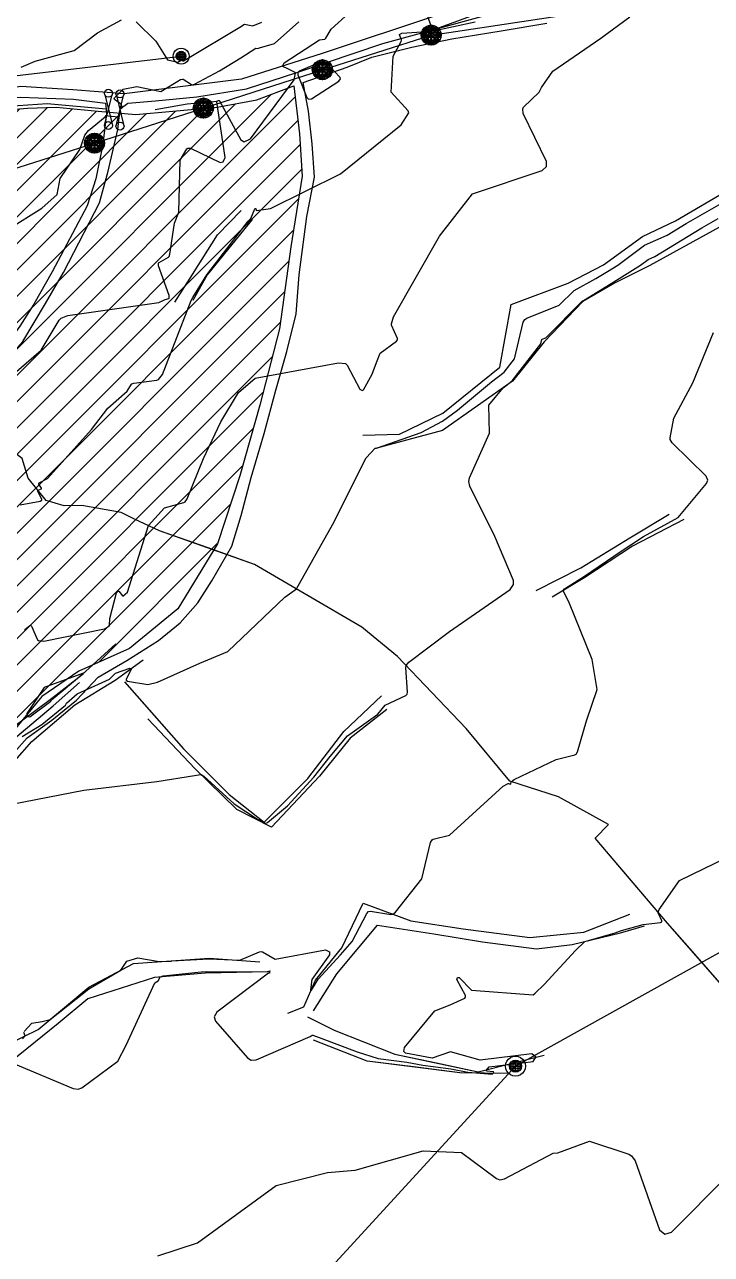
# Model space of a CAD drawing. Extents: x 13365 to 36625, y 86498 to 171760.
# Drawn here: x 15223 to 15453.5, y 87881.3 to 88293.8 of the extents above; entities that cross this region are included whole.
import ezdxf

# ---------------------------------------------------------------- set-up
doc = ezdxf.new("R2010")
doc.units = 0
doc.header["$LTSCALE"] = 5
doc.header["$MEASUREMENT"] = 0
doc.linetypes.add('A_CONTINUOUS_LINE', pattern=[0])
doc.linetypes.add('CHARACTER_DASH_D', pattern=[0])
doc.layers.get('0').update_dxf_attribs({"linetype": 'A_CONTINUOUS_LINE'})
for name, color, linetype in [('Agricultural', 40, 'Continuous'), ('CONTOUR', 255, 'Continuous'), ('ELECTRIC', 240, 'A_CONTINUOUS_LINE'), ('EXISTING ROAD', 25, 'A_CONTINUOUS_LINE'), ('FENCE & GATE', 7, 'FENCELINE2'), ('Institutional', 151, 'Continuous'), ('RELIEF', 255, 'A_CONTINUOUS_LINE'), ('STREAM & RIVER FRONT', 161, 'A_CONTINUOUS_LINE'), ('TELECOM', 94, 'A_CONTINUOUS_LINE')]:
    doc.layers.add(name, color=color, linetype=linetype)
doc.linetypes.add('FENCELINE2', pattern='A,0.25,-0.1,[132,ltypeshp.shx,S=0.1,R=0,X=-0.1,Y=0],-0.1,1', length=1.45)

# ---------------------------------------------------------------- blocks, each defined once
blk = doc.blocks.new('S034')
at = {"color": 0}
for p, q in [((-0.5, 0), (-0.48, 0.13)), ((-0.48, -0.13), (-0.5, 0)), ((-0.48, 0.13), (-0.43, 0.25)), ((-0.43, 0.25), (-0.35, 0.35)), ((-0.35, 0.35), (-0.25, 0.43)), ((-0.3, 0), (-0.28, 0.11)), ((-0.28, -0.11), (-0.3, 0)), ((0.3, 0), (-0.3, 0)), ((-0.28, 0.11), (-0.21, 0.21)), ((-0.28, -0.11), (-0.28, 0.11)), ((-0.28, 0.11), (0.28, 0.11)), ((-0.25, 0.43), (-0.13, 0.48)), ((-0.21, 0.21), (-0.11, 0.28)), ((-0.21, -0.21), (-0.21, 0.21)), ((-0.21, 0.21), (0.21, 0.21)), ((-0.13, 0.48), (0, 0.5)), ((-0.11, 0.28), (0, 0.3)), ((-0.11, -0.28), (-0.11, 0.28)), ((-0.11, 0.28), (0.11, 0.28)), ((0, 0.5), (0.13, 0.48)), ((0, 0.3), (0.11, 0.28)), ((0, -0.3), (0, 0.3)), ((0.11, 0.28), (0.21, 0.21)), ((0.11, 0.28), (0.11, -0.28)), ((0.13, 0.48), (0.25, 0.43)), ((0.21, 0.21), (0.28, 0.11)), ((0.21, 0.21), (0.21, -0.21)), ((0.25, 0.43), (0.35, 0.35)), ((0.28, 0.11), (0.3, 0)), ((0.28, 0.11), (0.28, -0.11)), ((0.3, 0), (0.28, -0.11)), ((0.35, 0.35), (0.43, 0.25)), ((0.43, 0.25), (0.48, 0.13)), ((0.48, 0.13), (0.5, 0)), ((0.5, 0), (0.48, -0.13)), ((-0.43, -0.25), (-0.48, -0.13)), ((-0.35, -0.35), (-0.43, -0.25)), ((-0.25, -0.43), (-0.35, -0.35)), ((-0.21, -0.21), (-0.28, -0.11)), ((0.28, -0.11), (-0.28, -0.11)), ((-0.13, -0.48), (-0.25, -0.43)), ((-0.11, -0.28), (-0.21, -0.21)), ((0.21, -0.21), (-0.21, -0.21)), ((0, -0.5), (-0.13, -0.48)), ((0, -0.3), (-0.11, -0.28)), ((0.11, -0.28), (-0.11, -0.28)), ((0.11, -0.28), (0, -0.3)), ((0.13, -0.48), (0, -0.5)), ((0.21, -0.21), (0.11, -0.28)), ((0.25, -0.43), (0.13, -0.48)), ((0.28, -0.11), (0.21, -0.21)), ((0.35, -0.35), (0.25, -0.43)), ((0.43, -0.25), (0.35, -0.35)), ((0.48, -0.13), (0.43, -0.25))]:
    blk.add_line(p, q, dxfattribs=at)
blk = doc.blocks.new('S038')
at = {"color": 0}
for p, q in [((-0.5, 0), (0, 0.5)), ((-0.5, 0), (-0.48, 0.13)), ((-0.48, -0.13), (-0.5, 0)), ((0, -0.5), (-0.5, 0)), ((-0.5, 0), (0.5, 0)), ((-0.48, -0.13), (0.13, 0.48)), ((-0.48, 0.13), (-0.43, 0.25)), ((0.13, -0.48), (-0.48, 0.13)), ((-0.48, 0.13), (0.48, 0.13)), ((0.25, 0.43), (-0.43, -0.25)), ((-0.43, 0.25), (-0.35, 0.35)), ((0.43, 0.25), (-0.43, 0.25)), ((-0.43, 0.25), (0.25, -0.43)), ((-0.35, 0.35), (-0.25, 0.43)), ((-0.35, -0.35), (0.35, 0.35)), ((0.35, -0.35), (-0.35, 0.35)), ((-0.35, 0.35), (0.35, 0.35)), ((-0.35, -0.35), (-0.35, 0.35)), ((-0.25, 0.43), (-0.13, 0.48)), ((0.43, -0.25), (-0.25, 0.43)), ((-0.25, 0.43), (-0.25, -0.43)), ((-0.25, -0.43), (0.43, 0.25)), ((-0.13, 0.48), (0, 0.5)), ((-0.13, -0.48), (-0.13, 0.48)), ((-0.13, 0.48), (0.48, -0.13)), ((0.48, 0.13), (-0.13, -0.48)), ((0, 0.5), (0.13, 0.48)), ((0.5, 0), (0, 0.5)), ((0, 0.5), (0, -0.5)), ((0, -0.5), (0.5, 0)), ((0.13, 0.48), (0.25, 0.43)), ((0.13, 0.48), (0.13, -0.48)), ((0.25, 0.43), (0.35, 0.35)), ((0.25, -0.43), (0.25, 0.43)), ((0.35, 0.35), (0.43, 0.25)), ((0.35, 0.35), (0.35, -0.35)), ((0.43, 0.25), (0.48, 0.13)), ((0.48, 0.13), (0.5, 0)), ((0.5, 0), (0.48, -0.13)), ((-0.43, -0.25), (-0.48, -0.13)), ((0.48, -0.13), (-0.48, -0.13)), ((-0.35, -0.35), (-0.43, -0.25)), ((-0.43, -0.25), (0.43, -0.25)), ((-0.25, -0.43), (-0.35, -0.35)), ((0.35, -0.35), (-0.35, -0.35)), ((-0.13, -0.48), (-0.25, -0.43)), ((0, -0.5), (-0.13, -0.48)), ((0.13, -0.48), (0, -0.5)), ((0.25, -0.43), (0.13, -0.48)), ((0.35, -0.35), (0.25, -0.43)), ((0.43, -0.25), (0.35, -0.35)), ((0.48, -0.13), (0.43, -0.25))]:
    blk.add_line(p, q, dxfattribs=at)
blk = doc.blocks.new('S111')
at = {"color": 0}
for p, q in [((-0.5, 0), (-0.49, 0.04)), ((-0.49, -0.04), (-0.5, 0)), ((-0.49, 0.04), (-0.47, 0.07)), ((-0.47, 0.07), (-0.44, 0.09)), ((-0.44, 0.09), (-0.4, 0.1)), ((-0.4, 0.1), (-0.36, 0.09)), ((-0.36, 0.09), (-0.33, 0.07)), ((-0.36, -0.09), (0.36, 0.09)), ((0.36, -0.09), (-0.36, 0.09)), ((-0.33, 0.07), (-0.31, 0.04)), ((-0.31, 0.04), (-0.3, 0)), ((-0.3, 0), (-0.31, -0.04)), ((0.3, 0), (0.31, 0.04)), ((0.31, -0.04), (0.3, 0)), ((0.31, 0.04), (0.33, 0.07)), ((0.33, 0.07), (0.36, 0.09)), ((0.36, 0.09), (0.4, 0.1)), ((0.4, 0.1), (0.44, 0.09)), ((0.44, 0.09), (0.47, 0.07)), ((0.47, 0.07), (0.49, 0.04)), ((0.49, 0.04), (0.5, 0)), ((0.5, 0), (0.49, -0.04)), ((-0.47, -0.07), (-0.49, -0.04)), ((-0.44, -0.09), (-0.47, -0.07)), ((-0.4, -0.1), (-0.44, -0.09)), ((-0.36, -0.09), (-0.4, -0.1)), ((-0.33, -0.07), (-0.36, -0.09)), ((-0.31, -0.04), (-0.33, -0.07)), ((0.33, -0.07), (0.31, -0.04)), ((0.36, -0.09), (0.33, -0.07)), ((0.4, -0.1), (0.36, -0.09)), ((0.44, -0.09), (0.4, -0.1)), ((0.47, -0.07), (0.44, -0.09)), ((0.49, -0.04), (0.47, -0.07))]:
    blk.add_line(p, q, dxfattribs=at)

msp = doc.modelspace()

# ---------------------------------------------------------------- hatches: boundary and pattern name
at = {"layer": 'Institutional', "linetype": 'Continuous'}
h = msp.add_hatch(dxfattribs=at)
h.set_pattern_fill('ANSI31', color=256, scale=50, style=0)
h.paths.add_polyline_path([(15020.45, 88169.29), (15023.2, 88176.72), (15031.2, 88183.06), (15040.57, 88189.11), (15048.84, 88195.17), (15057.42, 88202.4), (15070.1, 88216.72), (15077.3, 88226.96), (15085.3, 88235.22), (15093.84, 88241.56), (15101.56, 88245.96), (15111.49, 88250.37), (15123.34, 88253.67), (15138.22, 88256.7), (15155.87, 88260.01), (15172.68, 88261.11), (15187.57, 88261.66), (15200.59, 88262.77), (15212.17, 88264.7), (15224.02, 88265.8), (15233.67, 88266.08), (15247.73, 88264.7), (15260.41, 88263.6), (15272.82, 88264.7), (15287.7, 88266.08), (15301.02, 88268.53), (15313.36, 88273.28), (15315.26, 88257.15), (15316.21, 88242.92), (15312.41, 88219.21), (15308.62, 88191.7), (15301.97, 88166.09), (15295.32, 88142.38), (15287.73, 88119.61), (15274.43, 88097.79), (15258.29, 88084.51), (15241.2, 88076.93), (15228.86, 88068.39), (15219.36, 88057.01), (15210.81, 88047.52), (15202.27, 88038.98), (15186.13, 88033.29), (15179.48, 88025.7), (15176.63, 88023.81), (15169.03, 88027.6), (15161.44, 88038.03), (15151.94, 88049.42), (15145.3, 88059.85), (15133.9, 88068.39), (15118.71, 88075.98), (15099.72, 88082.62), (15083.58, 88088.31), (15070.28, 88090.21), (15055.09, 88093.05), (15041.8, 88097.79), (15036.1, 88100.64), (15028.5, 88109.18), (15025.66, 88116.76), (15019.96, 88141.43), (15020.36, 88156.57), (15019.73, 88163.47)])

# ---------------------------------------------------------------- linework, layer by layer
at = {"layer": 'Agricultural', "linetype": 'Continuous'}
msp.add_lwpolyline([(15219.49, 88049.59), (15223.89, 88054.5), (15232.18, 88060.45), (15240.46, 88067.17), (15247.71, 88074.93), (15257.35, 88080.45), (15267.96, 88087.18), (15275.21, 88093.12), (15281.16, 88099.85), (15285.88, 88107.18), (15292.61, 88118.81), (15295.71, 88129.16), (15299.08, 88141.83), (15303.48, 88156.57), (15307.39, 88171.15), (15311.02, 88184.08), (15314.12, 88196.75), (15315.18, 88209.8), (15317.77, 88229.45), (15320.36, 88242.64), (15319.58, 88253.76), (15318.3, 88264.74), (15316.49, 88274.31), (15331.25, 88279.48), (15339.53, 88282.84), (15352.99, 88286.21), (15366.45, 88289.05), (15383.02, 88291.64), (15398.29, 88294.22)], dxfattribs=at)
at = {"layer": 'CONTOUR', "color": 252, "linetype": 'A_CONTINUOUS_LINE'}
for points in [[(15219.49, 88176.77), (15228.59, 88184.59), (15234.65, 88194.65), (15235.3, 88195.31), (15237.57, 88196.2), (15268.07, 88200.62), (15270.22, 88201.54), (15271.44, 88201.93), (15271.52, 88202), (15271.6, 88202.95), (15267.92, 88212.81), (15267.94, 88213.75), (15268.14, 88214), (15271.28, 88215.81), (15271.5, 88216.03), (15271.8, 88216.8), (15273.36, 88227.19), (15274.8, 88230.82), (15275.28, 88248.3), (15277.49, 88252.15), (15277.78, 88252.38), (15278.76, 88252.35), (15288.63, 88247.56), (15289.67, 88247.7), (15290.34, 88249.24), (15287.57, 88267.85), (15287.5, 88268.01), (15287.5, 88268.02), (15287.55, 88268.08), (15288.28, 88268.47), (15288.36, 88268.47), (15288.37, 88268.46), (15288.46, 88268.24), (15295.6, 88255.11), (15296.73, 88254.43), (15298.86, 88255.43), (15313.49, 88275.29), (15313.98, 88277.51), (15313.83, 88277.7), (15311.35, 88278.97), (15309.73, 88279.74), (15309.64, 88279.88), (15310.18, 88281), (15321.95, 88288.67), (15323.79, 88288.93), (15323.93, 88288.98), (15324.13, 88289.18), (15325.91, 88292.22), (15331.81, 88297.66)], [(15318.34, 88268.8), (15319.34, 88268.93), (15328.5, 88274.79), (15329.04, 88275.64), (15328.91, 88276.09), (15325.15, 88280.11), (15323.12, 88281.2), (15322.95, 88281.25), (15322.3, 88281.13), (15315.21, 88278.19), (15314.73, 88277.7), (15314.72, 88276.95), (15317.78, 88269.31), (15318.34, 88268.8)], [(15222.88, 87956.04), (15225.51, 87958.85), (15228.87, 87959.38), (15231.58, 87960.03), (15242.96, 87968.97), (15244.56, 87970.39), (15255.34, 87976.63), (15257.39, 87979.6), (15261.07, 87980.73), (15268.23, 87979.49), (15272.17, 87979.68), (15272.44, 87979.72), (15284.92, 87980.39), (15295.24, 87979.94), (15301.9, 87982.78), (15302.47, 87982.87), (15302.84, 87982.76), (15307.1, 87980.3), (15323.98, 87983.41), (15325.41, 87982.74), (15325.41, 87981.79), (15319.41, 87973.49), (15318.96, 87970.07), (15319.15, 87969.79), (15319.37, 87969.86), (15320.59, 87971.92), (15321.6, 87973.54), (15329.08, 87981.81), (15332.95, 87986.25), (15337.85, 87995.67), (15338.47, 87996.28), (15339.07, 87996.39), (15345.99, 87995.33), (15346.59, 87995.42), (15347.51, 87996.09), (15356.36, 88007.3), (15359.3, 88019.43), (15359.8, 88020.3), (15360.19, 88020.52), (15365.65, 88021.88), (15383.66, 88038.3), (15385.37, 88039.22), (15385.44, 88039.22), (15386.15, 88039.04), (15386.21, 88039.06), (15386.25, 88039.11), (15386.35, 88039.75), (15386.38, 88039.8), (15387.34, 88040.59), (15401.38, 88047.32), (15407.66, 88048.84), (15408.12, 88049.09), (15408.58, 88049.83), (15411.65, 88060.28), (15415.2, 88070.78), (15413.56, 88080.77), (15405.67, 88100.14), (15403.84, 88103.61), (15403.81, 88103.93), (15404.19, 88104.47), (15410.92, 88108.72), (15423.23, 88117.2), (15426.84, 88119.56), (15430.76, 88122.03), (15442.41, 88128.44), (15451.93, 88139.8), (15452.31, 88140.96), (15451.77, 88142.29), (15440.37, 88153.47), (15439.69, 88154.66), (15439.66, 88155.2), (15440.96, 88161.82), (15447.32, 88173.61), (15454.28, 88190.5)], [(15222.31, 87953.59), (15223.17, 87954.55), (15223.17, 87954.64), (15222.75, 87955.67)]]:
    msp.add_lwpolyline(points, dxfattribs=at)
at = {"layer": 'CONTOUR', "color": 33, "linetype": 'A_CONTINUOUS_LINE'}
for points in [[(15373.75, 88296.92), (15361.22, 88292.33), (15360.03, 88292.48), (15359.55, 88293.04), (15356.76, 88300.78)], [(15217.71, 88225.29), (15228.81, 88232.19), (15234, 88236.82), (15234.99, 88242.21), (15241.62, 88251.91), (15243.24, 88256.68), (15244.47, 88258.21), (15250.07, 88262.8), (15250.41, 88263.28), (15250.45, 88263.31), (15250.5, 88263.32), (15251.04, 88263.22), (15254.52, 88262.86), (15254.8, 88262.94), (15254.88, 88263.09), (15255.1, 88265.13), (15255.16, 88265.48), (15255.78, 88265.97), (15255.81, 88266.02), (15255.81, 88266.1), (15255.51, 88266.99), (15253.25, 88268.7), (15253.14, 88268.91), (15253.25, 88269.24), (15256.07, 88272.17), (15260.7, 88273.06), (15268.72, 88271.3), (15275.39, 88275.36), (15276, 88275.52), (15276.28, 88275.45), (15279.05, 88273.66), (15279.33, 88273.58), (15280.07, 88273.75), (15288.42, 88278.3), (15295.62, 88282.63), (15300.6, 88285.88), (15301.2, 88285.77), (15301.87, 88286.03), (15306.85, 88287.39), (15315.07, 88294.69)], [(15221.5, 88132.67), (15228.3, 88133.88), (15228.77, 88134.23), (15228.79, 88134.52), (15227.5, 88137.27), (15227.5, 88137.54), (15227.57, 88137.62), (15228.65, 88138.07), (15228.72, 88138.15), (15228.7, 88138.3), (15227.77, 88139.67), (15227.75, 88139.82), (15227.91, 88140.03), (15230.73, 88141.55), (15245.52, 88157.93), (15250.93, 88165.17), (15257.45, 88170.77), (15258.87, 88173.13), (15259.02, 88173.28), (15259.64, 88173.53), (15267.36, 88174.46), (15267.98, 88174.74), (15269.26, 88176.44), (15278.88, 88201.19), (15279.45, 88202.26), (15284.19, 88209.81), (15284.47, 88210.3), (15298.09, 88227.86), (15298.95, 88228.79), (15300.26, 88231.99), (15300.53, 88232.15), (15300.58, 88232.12), (15300.77, 88231.5), (15300.81, 88231.46), (15305.61, 88232.09), (15329.05, 88243.71), (15349.41, 88260.16), (15352.02, 88264.2), (15351.81, 88264.9), (15346.02, 88271.1), (15346.71, 88283.21), (15349.39, 88288.13), (15349.52, 88288.55), (15349.5, 88288.7), (15348.82, 88290.34), (15348.84, 88290.5), (15349.59, 88290.96), (15359.72, 88291.57), (15374.3, 88294.71)], [(15221.93, 88279.45), (15226.62, 88281.46), (15239.7, 88285.12), (15247.48, 88291.07), (15255.5, 88295.38)], [(15222.99, 88090.85), (15223.16, 88090.91), (15224.81, 88092.24), (15225, 88092.28), (15225.36, 88091.99), (15227.34, 88087.45), (15227.66, 88087.14), (15229.49, 88086.92), (15249.87, 88091.11), (15251.46, 88092.05), (15251.53, 88092.22), (15251.61, 88094.56), (15253.83, 88103.22), (15254.41, 88103.77), (15254.6, 88103.71), (15255.86, 88102.12), (15256.04, 88102.06), (15257.61, 88103.42), (15264.62, 88125.73), (15270.03, 88131.65), (15276.42, 88133.46), (15276.88, 88133.72), (15277.56, 88134.66), (15283.11, 88148.2), (15288.9, 88160.59), (15294.79, 88170.41), (15300.46, 88175.2), (15328.42, 88180.37), (15330.7, 88180.07), (15331.3, 88179.54), (15335.58, 88171.44), (15336.35, 88171.02), (15336.81, 88171.28), (15339.65, 88176.54), (15341.14, 88180.43), (15342.39, 88183.53), (15347.84, 88187.56), (15348.15, 88188.02), (15348.14, 88188.45), (15346.22, 88192.99), (15346.16, 88193.41), (15346.86, 88195.78), (15362.24, 88222.81), (15373.37, 88237.07), (15396.68, 88244.79), (15398.19, 88246.21), (15398.21, 88247.85), (15390.38, 88263.99), (15390.23, 88265.56), (15390.5, 88266.08), (15395.73, 88271.15), (15396.46, 88272.71), (15400.31, 88278.19), (15416.47, 88289.18), (15426.14, 88296.43)], [(15260.45, 88294.69), (15267.05, 88288.25), (15270.94, 88281.95), (15274.41, 88281.19), (15275.53, 88281.88), (15275.64, 88281.91), (15275.68, 88281.89), (15276.15, 88281.59), (15276.2, 88281.58), (15276.32, 88281.6), (15277.74, 88282.38), (15295.27, 88292.91), (15296.81, 88293.92), (15299.6, 88293.42), (15302.69, 88294.59)], [(15222.25, 88055.01), (15228.86, 88059.02), (15236.78, 88065.46), (15237.05, 88066.21), (15240.64, 88069.31), (15250.24, 88073.68), (15251.53, 88074.22), (15253.51, 88076.26), (15258.32, 88077.93), (15258.77, 88077.8), (15258.83, 88077.45), (15257.12, 88074.27), (15257.14, 88073.94), (15257.61, 88073.58), (15264.43, 88072.43), (15267.61, 88073.24), (15281.87, 88079.55), (15291.22, 88083.5), (15310.35, 88101.69), (15314.23, 88104.5), (15326.47, 88126.22), (15337.64, 88148.51), (15340.68, 88151.71), (15341.16, 88151.75), (15356.09, 88157.01), (15363.32, 88160.77), (15368.36, 88164.5), (15379.7, 88174.01), (15384, 88177.24), (15387.41, 88181.66), (15390.4, 88193.92), (15390.87, 88194.81), (15391.62, 88195.35), (15402.46, 88199.62), (15407.44, 88204.61), (15414.71, 88208.57), (15418.63, 88210.96), (15422.1, 88213.13), (15431.11, 88219.83), (15438.71, 88223.14), (15445.1, 88227.05), (15458.35, 88234.66)], [(15218.78, 88032.31), (15242.95, 88037.01), (15267.41, 88039.92), (15280, 88041.9), (15282.08, 88042.23), (15282.25, 88042.22), (15283.2, 88041.69), (15293.33, 88032.41), (15301.15, 88027.31), (15303.72, 88025.95), (15303.95, 88025.91), (15304.6, 88026.17), (15311.24, 88031.72), (15320.1, 88041.33), (15325.55, 88048.26), (15331.45, 88055.23), (15341.62, 88062.52), (15344.09, 88065.48), (15350.97, 88068.78), (15351.42, 88069.2), (15351.59, 88069.9), (15350.95, 88078.1), (15351.09, 88078.79), (15351.94, 88079.87), (15365.68, 88090.19), (15386, 88104.31), (15387.16, 88105.97), (15387.1, 88107.28), (15380.88, 88122.08), (15372.43, 88139.01), (15372.09, 88140.47), (15372.34, 88141.75), (15379.08, 88156.73), (15378.86, 88166.08), (15383.63, 88171.97), (15386.69, 88174.27), (15396.3, 88186.73), (15396.63, 88188.11), (15396.69, 88188.21), (15396.77, 88188.27), (15397.99, 88188.75), (15410.29, 88201.09), (15410.63, 88201.27), (15420.77, 88207.47), (15429.74, 88213.06), (15432.35, 88215), (15434.55, 88215.96), (15450.37, 88225.63), (15455.76, 88228.73)], [(15231.85, 88066.79), (15232.02, 88067.26), (15233.27, 88068.34), (15242.18, 88075.63), (15242.25, 88075.66), (15242.77, 88076.13), (15242.77, 88076.2), (15242.66, 88076.23), (15241.56, 88075.77), (15229.54, 88071.39), (15223.76, 88062.69), (15223.91, 88061.67), (15224.77, 88061.59), (15231.85, 88066.79)], [(15219.13, 87945.43), (15239.32, 87936.93), (15241.06, 87936.71), (15242.19, 87937.14), (15254.36, 87946.12), (15257.13, 87951.49), (15266.79, 87972.38), (15267.85, 87973.07), (15268.52, 87974.26), (15268.6, 87974.34), (15269.56, 87974.7), (15282.3, 87976.1), (15283.94, 87976.19), (15286.27, 87976.09), (15304.57, 87976.22), (15305.33, 87976.36), (15305.39, 87976.33), (15305.39, 87976.3), (15305.18, 87976.01), (15305.17, 87975.65), (15305.16, 87975.63), (15305.14, 87975.62), (15304.91, 87975.6), (15287.51, 87962.54), (15286.64, 87960.93), (15287.1, 87959.5), (15297.88, 87947.16), (15299.11, 87946.4), (15300.72, 87946.52), (15318.85, 87954.42), (15319.54, 87954.8), (15319.6, 87954.82), (15319.77, 87954.8), (15321.89, 87954.06), (15334.7, 87949.22), (15341.65, 87947.02), (15351.27, 87945.76), (15356.73, 87944.72), (15366.06, 87943.51), (15371.78, 87942.38), (15379.92, 87941.71), (15380.55, 87942.26), (15380.41, 87942.48), (15378.1, 87942.77), (15377.95, 87942.96), (15378.91, 87944.2), (15393.73, 87945.98), (15394.65, 87947.38), (15393.25, 87948.53), (15375.95, 87946.48), (15365.97, 87949.17), (15359.87, 87947.12), (15350.88, 87948.76), (15350.27, 87949.29), (15350.49, 87950.69), (15360.74, 87963), (15365.85, 87964.98), (15370.76, 87967.23), (15371.06, 87967.56), (15371.05, 87968.11), (15368.12, 87973.51), (15368.3, 87974.15), (15368.89, 87974.11), (15373.04, 87969.86), (15393.68, 87968.33), (15394.42, 87968.85), (15397.36, 87971.83), (15407.87, 87983.23), (15411.03, 87986.25), (15421.26, 87989.16), (15423.39, 87989.94), (15430.61, 87991.93), (15436.45, 87992.58), (15436.87, 87992.86), (15436.9, 87993.13), (15435.69, 87995.82), (15435.66, 87996.07), (15435.99, 87996.96), (15442.87, 88006.71), (15458.94, 88014.52)], [(15267.71, 87880.74), (15281.11, 87885.13), (15307.47, 87904.4), (15324.65, 87908.71), (15333.97, 87909.51), (15356.8, 87916), (15369.65, 87915.5), (15381.46, 87906.74), (15382.58, 87906.34), (15384.04, 87906.63), (15400.39, 87915.25), (15402.02, 87915.3), (15412.59, 87919.31), (15425.81, 87914.95), (15426.76, 87914.38), (15427.96, 87912.66), (15436.09, 87889.55), (15437.88, 87888.08), (15440.13, 87888.7), (15458.94, 87907.65)]]:
    msp.add_lwpolyline(points, dxfattribs=at)
at = {"layer": 'ELECTRIC', "linetype": 'A_CONTINUOUS_LINE'}
msp.add_line((15466.89, 87988.44), (15387.78, 87944.41), dxfattribs=at)
for points in [[(15080.11, 88255.17), (15131.88, 88262.93), (15193.93, 88273.57), (15275.56, 88283.2)], [(15322.18, 87871.03), (15321.25, 87871.9), (15387.78, 87944.41)]]:
    msp.add_lwpolyline(points, dxfattribs=at)
at = {"layer": 'EXISTING ROAD', "linetype": 'A_CONTINUOUS_LINE'}
for points in [[(15447.45, 88310.03), (15439.46, 88308.89), (15414.4, 88305.79), (15384.75, 88301.69), (15362.23, 88297.15), (15322.92, 88284.12), (15295.86, 88275.47), (15256.42, 88270.6), (15239.24, 88271.86), (15221.8, 88272.97), (15202.7, 88269.85), (15179.15, 88266.64), (15157.63, 88266.54), (15133.97, 88261.18), (15118.31, 88258.46), (15102.81, 88253.43), (15096.07, 88249.9)], [(15210.22, 88174.36), (15216.16, 88180.43), (15222.44, 88187.53), (15230.05, 88200.19), (15236.03, 88210.63), (15248.15, 88234.01), (15251.07, 88244.58), (15254.3, 88258.61), (15255.13, 88265.52), (15257.72, 88267.44), (15266.96, 88268.23), (15280.88, 88269.6), (15297.55, 88272.24), (15314.45, 88277.67), (15343.25, 88287.46), (15376.33, 88296.46), (15403.2, 88301.08), (15423.67, 88303.62), (15437.02, 88305.14), (15446.91, 88306.18)], [(15097.87, 88246.23), (15110.27, 88252.62), (15120.83, 88255.27), (15138.69, 88258.36), (15158.46, 88263.39), (15179.9, 88263.57), (15191.01, 88264.11), (15201.02, 88265.65), (15214.33, 88268.78), (15221.63, 88269.47), (15239.46, 88268.74), (15250.15, 88267.38)], [(15250.15, 88267.38), (15250.43, 88265.36), (15250.53, 88263.93)], [(15250.53, 88263.93), (15249.23, 88253.72), (15246.95, 88242.09), (15244.04, 88232.98), (15232.31, 88210.84), (15226.14, 88200.05), (15221.48, 88192.63), (15214.67, 88183.41), (15208.08, 88177.4)]]:
    msp.add_lwpolyline(points, dxfattribs=at)
at = {"layer": 'FENCE & GATE', "linetype": 'FENCELINE2'}
for points in [[(15250.43, 88265.36), (15230.57, 88267.18), (15214.28, 88266.03), (15197.45, 88263.15), (15186.24, 88262.04), (15166.12, 88261.65), (15154.58, 88260.54), (15139.84, 88256.9), (15130.99, 88255.48), (15122.33, 88253.22), (15113.8, 88248.02), (15107.97, 88243.65)], [(15287.8, 88267.95), (15277.62, 88267.13), (15266.83, 88265.22)], [(15015.94, 88171.96), (15018.46, 88156.05), (15018.3, 88142.53), (15021.08, 88129.63), (15024.74, 88108.48), (15033.65, 88098.92), (15042.45, 88095.88), (15066.72, 88089.56), (15083.53, 88086.32), (15102.68, 88079.77), (15128.32, 88069.12), (15141.66, 88061.3), (15153.45, 88042.79), (15165.42, 88028.48), (15176.73, 88020.28), (15187.57, 88031.2), (15200.9, 88037.33), (15218.33, 88053.15), (15232.59, 88065.24), (15241.42, 88073.05)]]:
    msp.add_lwpolyline(points, dxfattribs=at)
at = {"layer": 'Institutional', "linetype": 'Continuous'}
msp.add_lwpolyline([(15212.17, 88264.7), (15224.02, 88265.8), (15233.67, 88266.08), (15247.73, 88264.7), (15260.41, 88263.6), (15272.82, 88264.7), (15287.7, 88266.08), (15301.02, 88268.53), (15313.36, 88273.28), (15315.26, 88257.15), (15316.21, 88242.92), (15312.41, 88219.21), (15308.62, 88191.7), (15301.97, 88166.09), (15295.32, 88142.38), (15287.73, 88119.61), (15274.43, 88097.79), (15258.29, 88084.51), (15241.2, 88076.93), (15228.86, 88068.39), (15219.36, 88057.01)], dxfattribs=at)
at = {"layer": 'RELIEF'}
msp.add_line((15273.41, 88200.69), (15279.38, 88209.95), dxfattribs=at)
for points in [[(15336.6, 88156.04), (15348.86, 88156.4), (15363.38, 88163.44), (15382.51, 88178.87), (15386.35, 88199.94), (15405.5, 88207.01), (15417.28, 88213.17), (15430.36, 88222.72), (15441.52, 88228), (15460.21, 88238.93), (15472.82, 88246.34), (15474.79, 88247.38), (15490.66, 88251)], [(15484.61, 88239.8), (15471.51, 88234.21), (15453.99, 88224.66), (15432.85, 88213.03), (15421.04, 88207.02), (15410.43, 88200.92), (15397.42, 88187.37), (15386.77, 88174.18), (15375.01, 88165.9), (15363.24, 88157.62), (15340.83, 88151.55)], [(15279.38, 88209.95), (15287.78, 88223.3), (15295.66, 88231.4)], [(15299.39, 88228.44), (15284.34, 88209.8), (15279.46, 88201.24)], [(15394.75, 88104.01), (15409.75, 88111.52), (15426.14, 88121.63), (15439.39, 88129.59)], [(15444.3, 88127.73), (15427.09, 88118.82), (15411.1, 88108.28), (15400.11, 88101.73)], [(15173.54, 88005.95), (15172.59, 88011.56), (15176.19, 88021.66), (15180.7, 88028.44), (15196.07, 88038.37), (15205.67, 88046.71), (15218.05, 88057.33), (15231.57, 88067.36), (15242.19, 88075.67), (15253.69, 88086.12)], [(15173.54, 88005.95), (15172.59, 88011.56), (15176.19, 88021.66), (15180.7, 88028.44), (15196.07, 88038.37), (15205.67, 88046.71), (15218.05, 88057.33), (15231.57, 88067.36), (15242.19, 88075.67), (15253.69, 88086.12)], [(15109.29, 87928.77), (15103.62, 87944.3), (15099.32, 87958.66), (15093.88, 87963.86), (15091.8, 87973.45), (15098.72, 87980.64), (15112.37, 87987.97), (15125.48, 87990.48), (15144.83, 87991.63), (15167.69, 87995.27), (15178.46, 87997.32), (15183.44, 88007.04), (15183.17, 88017.27), (15194.47, 88028.21), (15213.98, 88040.31), (15225.4, 88053.26), (15239.88, 88065.62), (15253.47, 88073.92), (15262.8, 88080.75)], [(15109.29, 87928.77), (15103.62, 87944.3), (15099.32, 87958.66), (15093.88, 87963.86), (15091.8, 87973.45), (15098.72, 87980.64), (15112.37, 87987.97), (15125.48, 87990.48), (15144.83, 87991.63), (15167.69, 87995.27), (15178.46, 87997.32), (15183.44, 88007.04), (15183.17, 88017.27), (15194.47, 88028.21), (15213.98, 88040.31), (15225.4, 88053.26), (15239.88, 88065.62), (15253.47, 88073.92), (15262.8, 88080.75)], [(15256.59, 88073.28), (15276.34, 88050.81), (15291.73, 88035.57), (15303.47, 88026.22), (15318.06, 88040.9), (15330.12, 88056.64), (15342.86, 88068.62)], [(15256.59, 88073.28), (15266.47, 88062.04), (15276.34, 88050.81), (15291.73, 88035.57), (15303.47, 88026.22), (15318.06, 88040.9), (15330.12, 88056.64), (15342.86, 88068.62)], [(15344.64, 88064.07), (15332.24, 88054.4), (15321.98, 88041.72), (15305.94, 88024.6), (15294.26, 88030.55), (15280.24, 88044.17), (15264.44, 88060.87)], [(15344.64, 88064.07), (15332.24, 88054.4), (15321.98, 88041.72), (15305.94, 88024.6), (15294.26, 88030.55), (15280.24, 88044.17), (15264.44, 88060.87)], [(15311.42, 87962.24), (15316.75, 87964.33), (15320.67, 87973.26), (15329.54, 87984.06), (15336.62, 87999.06), (15352.63, 87993.21), (15370.25, 87990.5), (15392.58, 87987.61), (15410.71, 87989.41), (15426.16, 87995.35)], [(15311.42, 87962.24), (15316.75, 87964.33), (15320.67, 87973.26), (15329.54, 87984.06), (15336.62, 87999.06), (15352.63, 87993.21), (15370.25, 87990.5), (15392.58, 87987.61), (15410.71, 87989.41), (15426.16, 87995.35)], [(15320.02, 87962.98), (15327.77, 87975.4), (15341.47, 87991.75), (15360.43, 87988.81), (15376.66, 87986.11), (15394.84, 87983.74), (15406.79, 87985.23), (15422.97, 87989.12), (15431.12, 87991.54)], [(15116.76, 87912.12), (15130.46, 87910.9), (15142.53, 87903.01), (15164.55, 87912.43), (15182.64, 87924.1), (15195.02, 87934.14), (15207.28, 87946.84), (15227.57, 87956.68), (15244.61, 87970.93), (15259.55, 87978.86), (15272.27, 87979.78), (15284.99, 87980.69), (15301.97, 87979.44)], [(15304.67, 87976.1), (15283.79, 87975.56), (15266.65, 87974.19), (15244.2, 87967.02), (15234.32, 87958.76), (15218.54, 87945.95), (15206.16, 87937.3), (15193.78, 87928.65), (15182.83, 87920.05), (15164.63, 87907.57), (15143.95, 87897.34), (15134.23, 87905.08), (15124.43, 87910.11)], [(15317.94, 87960.98), (15326.87, 87956.49), (15347.34, 87948.45), (15375.23, 87942.56), (15397.42, 87948.07)], [(15317.94, 87960.98), (15326.87, 87956.49), (15347.34, 87948.45), (15361.29, 87945.51), (15375.23, 87942.56), (15397.42, 87948.07)], [(15385.73, 87941.98), (15369.12, 87942.23), (15338.05, 87946.11), (15320.04, 87953.16)], [(15385.73, 87941.98), (15369.12, 87942.23), (15353.59, 87944.17), (15338.05, 87946.11), (15320.04, 87953.16)]]:
    msp.add_lwpolyline(points, dxfattribs=at)
at = {"layer": 'STREAM & RIVER FRONT', "linetype": 'CHARACTER_DASH_D'}
msp.add_lwpolyline([(15457.15, 87971.47), (15438.76, 87992.42), (15414.51, 88020.94), (15418.96, 88025.42), (15402.25, 88034.81), (15385.87, 88039.96), (15371.27, 88057.69), (15348.15, 88081.86), (15336.25, 88091.61), (15300.14, 88112.74), (15268.35, 88124.01), (15259.86, 88127.92), (15255.49, 88130.12), (15242.24, 88132.45), (15236.32, 88132.31), (15230.27, 88134.11), (15224.2, 88141.62), (15222.26, 88148.25), (15217.81, 88151.48), (15215.43, 88161.99), (15213.78, 88168.21)], dxfattribs=at)
at = {"layer": 'STREAM & RIVER FRONT'}
msp.add_lwpolyline([(15457.15, 87971.47), (15447.96, 87981.94), (15438.76, 87992.42), (15426.64, 88006.68), (15414.51, 88020.94), (15418.96, 88025.42), (15402.25, 88034.81), (15385.87, 88039.96), (15371.27, 88057.69), (15359.71, 88069.77), (15348.15, 88081.86), (15336.25, 88091.61), (15318.2, 88102.18), (15300.14, 88112.74), (15284.25, 88118.38), (15268.35, 88124.01), (15259.86, 88127.92), (15255.49, 88130.12), (15242.24, 88132.45), (15236.32, 88132.31), (15230.27, 88134.11), (15224.2, 88141.62), (15222.26, 88148.25)], dxfattribs=at)
at = {"layer": 'TELECOM', "linetype": 'A_CONTINUOUS_LINE'}
msp.add_lwpolyline([(15064.22, 88209.49), (15099.7, 88207.81), (15134.66, 88218.31), (15168.69, 88229.2), (15208.4, 88241.92), (15246.47, 88254), (15283.02, 88265.79), (15322.97, 88278.66), (15359.47, 88290.28), (15406.21, 88297.28), (15443.06, 88302.46), (15481.66, 88307.98)], dxfattribs=at)

# ---------------------------------------------------------------- block references
at = {"layer": 'ELECTRIC', "rotation": 270}
for p, xscale, yscale, zscale in [((15275.56, 88283.2), 5.4, 5.4, 5.4), ((15275.56, 88283.2), 5.4, 5.4, 5.4), ((15387.78, 87944.41), 6.75, 6.75, 6.75), ((15387.78, 87944.41), 6.75, 6.75, 6.75)]:
    msp.add_blockref('S034', p, dxfattribs=dict(at, xscale=xscale, yscale=yscale, zscale=zscale))
at = {"layer": 'FENCE & GATE', "linetype": 'Continuous', "xscale": 13.5, "yscale": 13.5, "zscale": 13.5, "rotation": 270}
for p in [(15251.15, 88265.34), (15255.05, 88265.14)]:
    msp.add_blockref('S111', p, dxfattribs=at)
at = {"layer": 'TELECOM', "xscale": 6.75, "yscale": 6.75, "zscale": 6.75, "rotation": 270}
for p in [(15359.47, 88290.28), (15359.47, 88290.28), (15322.97, 88278.66), (15322.97, 88278.66), (15283.02, 88265.79), (15283.02, 88265.79), (15246.47, 88254), (15246.47, 88254)]:
    msp.add_blockref('S038', p, dxfattribs=at)

doc.saveas('drawing.dxf')
